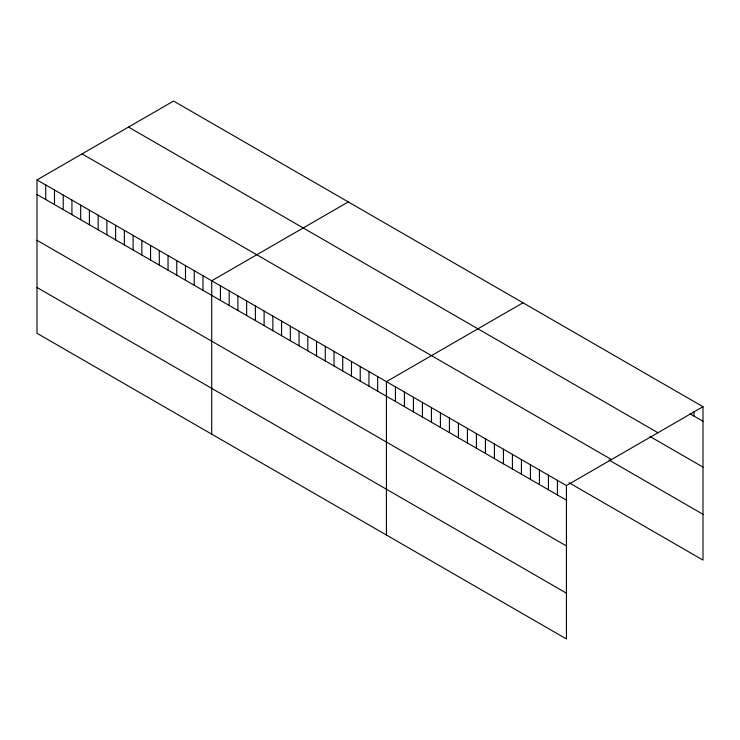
<?xml version="1.0" encoding="UTF-8"?>
<svg xmlns="http://www.w3.org/2000/svg" width="740" height="740" viewBox="0 0 740 740"><rect width="100%" height="100%" fill="white"/><g stroke="black" fill="none" stroke-linecap="round" stroke-linejoin="round"><path stroke-width="1.11" d="M37 179.913L566.424 485.57L566.424 638.944L37 333.287L37 179.913L173.576 101.056L703 406.713L703 560.087L568.995 482.721M348.29 201.928L211.705 280.775L211.705 434.149M522.995 302.789L386.419 381.646L386.419 535.02M566.424 485.57L703 406.713M690.004 413.799L703 421.3M128.51 127.076L657.925 432.733M649.998 436.498L703 467.107M82.075 153.892L611.49 459.549M609.002 460.021L703 514.291M37 194.49L566.424 500.157M37 240.296L566.424 545.954M37 287.481L566.424 593.147M694 411.616L694 416.102M557.423 480.371L557.423 494.958M548.423 475.173L548.423 489.76M539.423 469.983L539.423 484.561M530.423 464.785L530.423 479.372M521.423 459.586L521.423 474.174M512.422 454.388L512.422 468.975M503.422 449.199L503.422 463.776M494.422 444L494.422 458.587M485.421 438.802L485.421 453.389M476.421 433.603L476.421 448.19M467.421 428.414L467.421 442.992M458.421 423.215L458.421 437.803M449.421 418.017L449.421 432.604M440.42 412.818L440.42 427.406M431.42 407.629L431.42 422.207M422.42 402.43L422.42 417.018M413.42 397.232L413.42 411.819M404.419 392.034L404.419 406.621M395.419 386.844L395.419 401.422M377.687 376.605L377.687 391.183M368.946 371.554L368.946 386.141M360.214 366.513L360.214 381.1M351.472 361.471L351.472 376.059M342.74 356.43L342.74 371.018M334.008 351.38L334.008 365.967M325.267 346.339L325.267 360.926M316.535 341.297L316.535 355.885M307.803 336.256L307.803 350.843M299.062 331.215L299.062 345.793M290.33 326.164L290.33 340.752M281.589 321.123L281.589 335.71M272.857 316.082L272.857 330.669M264.125 311.041L264.125 325.618M255.383 305.99L255.383 320.577M246.651 300.949L246.651 315.536M237.919 295.907L237.919 310.495M229.178 290.866L229.178 305.454M220.446 285.816L220.446 300.403M202.973 275.733L202.973 290.321M194.241 270.692L194.241 285.279M185.5 265.651L185.5 280.229M176.768 260.6L176.768 275.188M168.036 255.559L168.036 270.146M159.294 250.518L159.294 265.105M150.562 245.477L150.562 260.055M141.821 240.426L141.821 255.013M133.089 235.385L133.089 249.972M124.357 230.344L124.357 244.931M115.616 225.302L115.616 239.889M106.884 220.261L106.884 234.839M98.152 215.21L98.152 229.798M89.41 210.169L89.41 224.756M80.678 205.128L80.678 219.715M71.937 200.087L71.937 214.665M63.205 195.036L63.205 209.624M54.473 189.995L54.473 204.582M45.732 184.954L45.732 199.541"/></g></svg>
